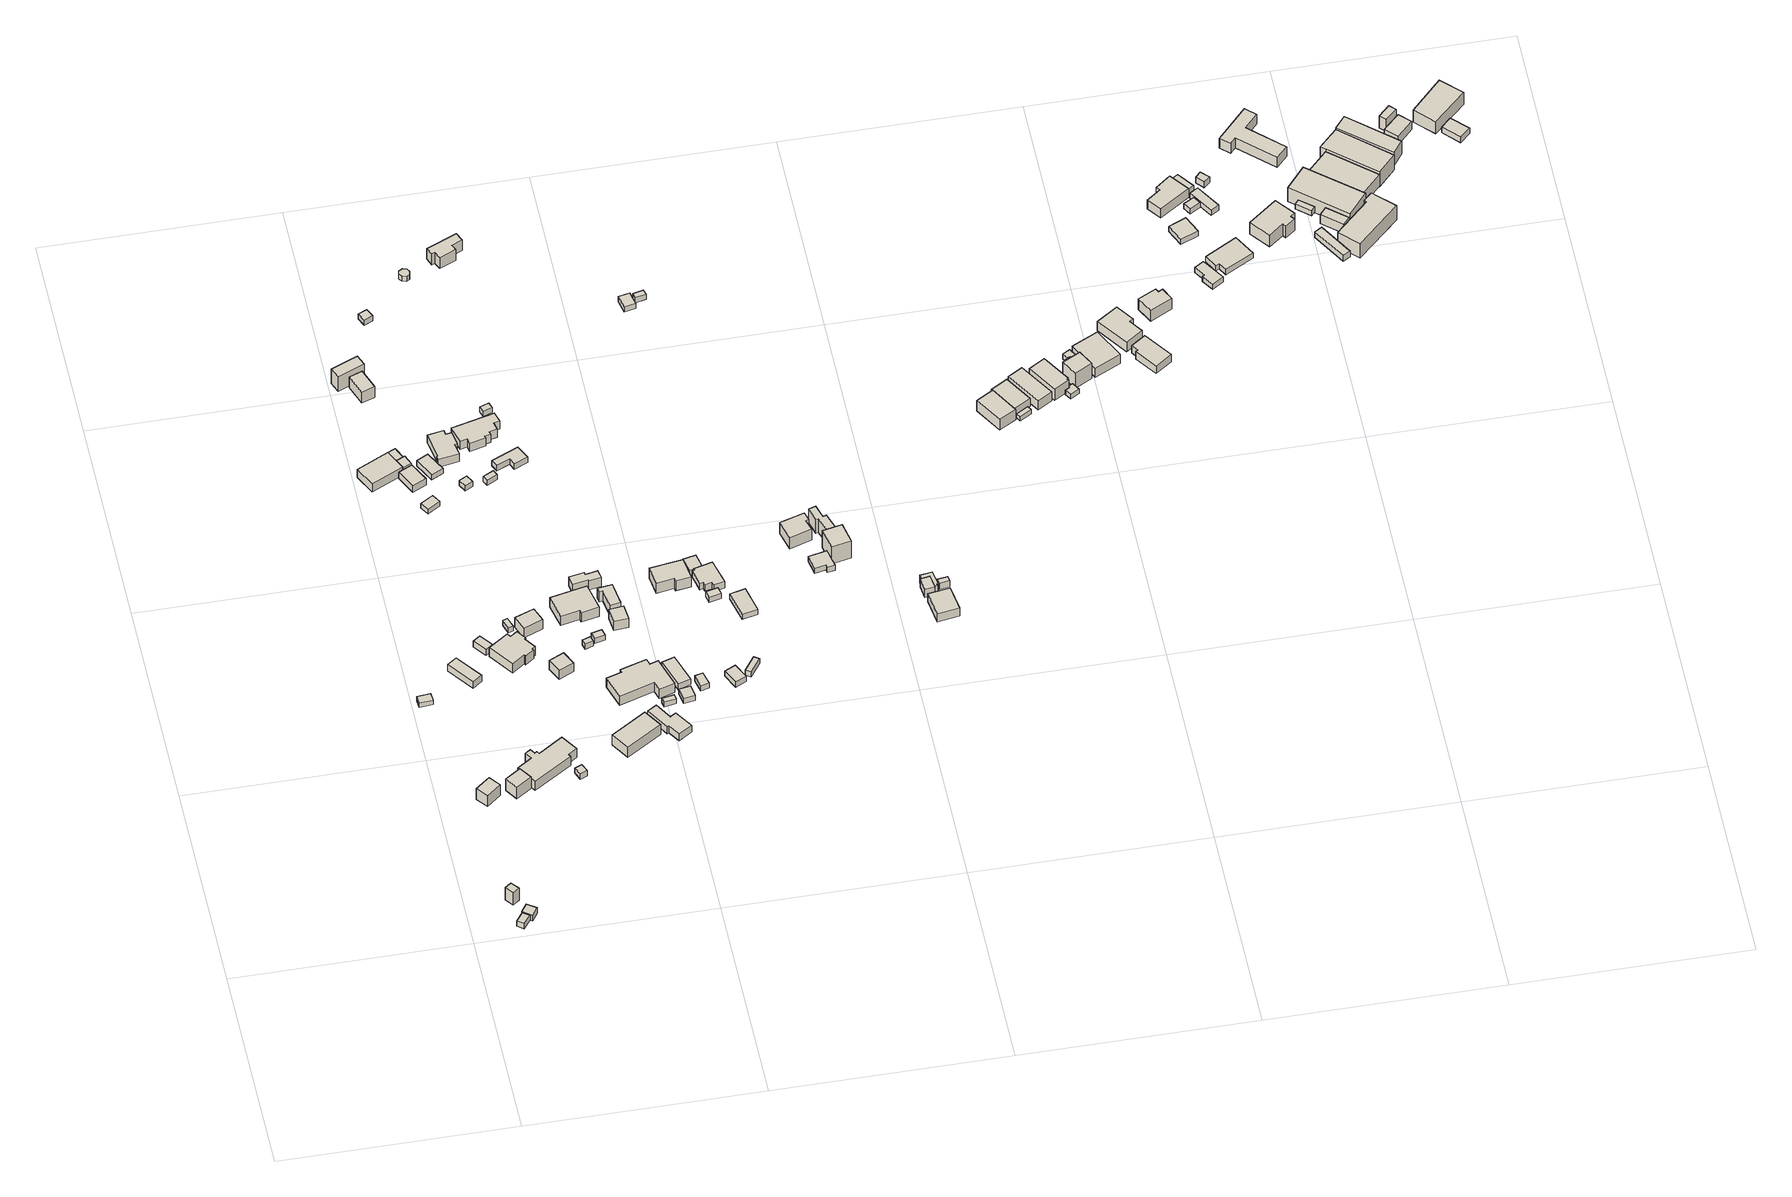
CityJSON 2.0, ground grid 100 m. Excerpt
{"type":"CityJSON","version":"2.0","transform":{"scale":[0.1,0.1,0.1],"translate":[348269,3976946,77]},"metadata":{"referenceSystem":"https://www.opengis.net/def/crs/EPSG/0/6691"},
"CityObjects":{
"building1":{"type":"Building","attributes":{"measuredHeight":3},"geometry":[{"type":"Solid","lod":"1","boundaries":[[[[0,1,2,3]],[[2,4,5,3]],[[1,6,4,2]],[[0,7,6,1]],[[3,5,7,0]],[[4,6,7,5]]]]}]},
"building2":{"type":"Building","attributes":{"measuredHeight":7.3},"geometry":[{"type":"Solid","lod":"1","boundaries":[[[[8,9,10,11]],[[10,12,13,11]],[[9,14,12,10]],[[8,15,14,9]],[[11,13,15,8]],[[12,14,15,13]]]]}]},
"building3":{"type":"Building","attributes":{"measuredHeight":3.3},"geometry":[{"type":"Solid","lod":"1","boundaries":[[[[16,17,18,19]],[[18,20,21,19]],[[17,22,20,18]],[[16,23,22,17]],[[19,21,23,16]],[[20,22,23,21]]]]}]},
"building4":{"type":"Building","attributes":{"measuredHeight":9.3},"geometry":[{"type":"Solid","lod":"1","boundaries":[[[[24,25,26,27]],[[26,28,29,27]],[[25,30,28,26]],[[24,31,30,25]],[[27,29,31,24]],[[28,30,31,29]]]]}]},
"building5":{"type":"Building","attributes":{"measuredHeight":2.6},"geometry":[{"type":"Solid","lod":"1","boundaries":[[[[32,33,34,35]],[[34,36,37,35]],[[33,38,36,34]],[[32,39,38,33]],[[35,37,39,32]],[[36,38,39,37]]]]}]},
"building6":{"type":"Building","attributes":{"measuredHeight":7.9},"geometry":[{"type":"Solid","lod":"1","boundaries":[[[[40,41,42,43]],[[42,44,45,43]],[[41,46,44,42]],[[40,47,46,41]],[[43,45,47,40]],[[44,46,47,45]]]]}]},
"building7":{"type":"Building","attributes":{"measuredHeight":4.5},"geometry":[{"type":"Solid","lod":"1","boundaries":[[[[48,49,50,51]],[[50,52,53,51]],[[49,54,52,50]],[[48,55,54,49]],[[51,53,55,48]],[[52,54,55,53]]]]}]},
"building8":{"type":"Building","attributes":{"measuredHeight":7.7},"geometry":[{"type":"Solid","lod":"1","boundaries":[[[[56,57,58,59,60,61,62,63,64,65,66,67]],[[66,68,69,67]],[[65,70,68,66]],[[64,71,70,65]],[[63,72,71,64]],[[62,73,72,63]],[[61,74,73,62]],[[60,75,74,61]],[[59,76,75,60]],[[58,77,76,59]],[[57,78,77,58]],[[56,79,78,57]],[[67,69,79,56]],[[68,70,71,72,73,74,75,76,77,78,79,69]]]]}]},
"building9":{"type":"Building","attributes":{"measuredHeight":3.7},"geometry":[{"type":"Solid","lod":"1","boundaries":[[[[80,81,82,83]],[[82,84,85,83]],[[81,86,84,82]],[[80,87,86,81]],[[83,85,87,80]],[[84,86,87,85]]]]}]},
"building10":{"type":"Building","attributes":{"measuredHeight":3},"geometry":[{"type":"Solid","lod":"1","boundaries":[[[[88,89,90,91]],[[90,92,93,91]],[[89,94,92,90]],[[88,95,94,89]],[[91,93,95,88]],[[92,94,95,93]]]]}]},
"building11":{"type":"Building","attributes":{"measuredHeight":6.9},"geometry":[{"type":"Solid","lod":"1","boundaries":[[[[96,97,98,99,100]],[[99,101,102,100]],[[98,103,101,99]],[[97,104,103,98]],[[96,105,104,97]],[[100,102,105,96]],[[101,103,104,105,102]]]]}]},
"building12":{"type":"Building","attributes":{"measuredHeight":7.8},"geometry":[{"type":"Solid","lod":"1","boundaries":[[[[106,107,108,109,110,111,112,113,114,115,116,117]],[[116,118,119,117]],[[115,120,118,116]],[[114,121,120,115]],[[113,122,121,114]],[[112,123,122,113]],[[111,124,123,112]],[[110,125,124,111]],[[109,126,125,110]],[[108,127,126,109]],[[107,128,127,108]],[[106,129,128,107]],[[117,119,129,106]],[[118,120,121,122,123,124,125,126,127,128,129,119]]]]}]},
"building13":{"type":"Building","attributes":{"measuredHeight":3},"geometry":[{"type":"Solid","lod":"1","boundaries":[[[[130,131,132,133]],[[132,134,135,133]],[[131,136,134,132]],[[130,137,136,131]],[[133,135,137,130]],[[134,136,137,135]]]]}]},
"building14":{"type":"Building","attributes":{"measuredHeight":3},"geometry":[{"type":"Solid","lod":"1","boundaries":[[[[138,139,140,141]],[[140,142,143,141]],[[139,144,142,140]],[[138,145,144,139]],[[141,143,145,138]],[[142,144,145,143]]]]}]},
"building15":{"type":"Building","attributes":{"measuredHeight":4.2},"geometry":[{"type":"Solid","lod":"1","boundaries":[[[[146,147,148,149]],[[148,150,151,149]],[[147,152,150,148]],[[146,153,152,147]],[[149,151,153,146]],[[150,152,153,151]]]]}]},
"building16":{"type":"Building","attributes":{"measuredHeight":4.9},"geometry":[{"type":"Solid","lod":"1","boundaries":[[[[154,155,156,157]],[[156,158,159,157]],[[155,160,158,156]],[[154,161,160,155]],[[157,159,161,154]],[[158,160,161,159]]]]}]},
"building17":{"type":"Building","attributes":{"measuredHeight":2.8},"geometry":[{"type":"Solid","lod":"1","boundaries":[[[[162,163,164,165]],[[164,166,167,165]],[[163,168,166,164]],[[162,169,168,163]],[[165,167,169,162]],[[166,168,169,167]]]]}]},
"building18":{"type":"Building","attributes":{"measuredHeight":9.7},"geometry":[{"type":"Solid","lod":"1","boundaries":[[[[170,171,172,173]],[[172,174,175,173]],[[171,176,174,172]],[[170,177,176,171]],[[173,175,177,170]],[[174,176,177,175]]]]}]},
"building19":{"type":"Building","attributes":{"measuredHeight":7.2},"geometry":[{"type":"Solid","lod":"1","boundaries":[[[[178,179,180,181]],[[180,182,183,181]],[[179,184,182,180]],[[178,185,184,179]],[[181,183,185,178]],[[182,184,185,183]]]]}]},
"building20":{"type":"Building","attributes":{"measuredHeight":9.5},"geometry":[{"type":"Solid","lod":"1","boundaries":[[[[186,187,188,189]],[[188,190,191,189]],[[187,192,190,188]],[[186,193,192,187]],[[189,191,193,186]],[[190,192,193,191]]]]}]},
"building21":{"type":"Building","attributes":{"measuredHeight":6.6},"geometry":[{"type":"Solid","lod":"1","boundaries":[[[[194,195,196,197]],[[196,198,199,197]],[[195,200,198,196]],[[194,201,200,195]],[[197,199,201,194]],[[198,200,201,199]]]]}]},
"building22":{"type":"Building","attributes":{"measuredHeight":3},"geometry":[{"type":"Solid","lod":"1","boundaries":[[[[202,203,204,205]],[[204,206,207,205]],[[203,208,206,204]],[[202,209,208,203]],[[205,207,209,202]],[[206,208,209,207]]]]}]},
"building23":{"type":"Building","attributes":{"measuredHeight":8.1},"geometry":[{"type":"Solid","lod":"1","boundaries":[[[[210,211,212,213]],[[212,214,215,213]],[[211,216,214,212]],[[210,217,216,211]],[[213,215,217,210]],[[214,216,217,215]]]]}]},
"building24":{"type":"Building","attributes":{"measuredHeight":6.2},"geometry":[{"type":"Solid","lod":"1","boundaries":[[[[218,219,220,221,222,223,224,225,226,227]],[[226,228,229,227]],[[225,230,228,226]],[[224,231,230,225]],[[223,232,231,224]],[[222,233,232,223]],[[221,234,233,222]],[[220,235,234,221]],[[219,236,235,220]],[[218,237,236,219]],[[227,229,237,218]],[[228,230,231,232,233,234,235,236,237,229]]]]}]},
"building25":{"type":"Building","attributes":{"measuredHeight":3},"geometry":[{"type":"Solid","lod":"1","boundaries":[[[[238,239,240,241]],[[240,242,243,241]],[[239,244,242,240]],[[238,245,244,239]],[[241,243,245,238]],[[242,244,245,243]]]]}]},
"building26":{"type":"Building","attributes":{"measuredHeight":3},"geometry":[{"type":"Solid","lod":"1","boundaries":[[[[246,247,248,249]],[[248,250,251,249]],[[247,252,250,248]],[[246,253,252,247]],[[249,251,253,246]],[[250,252,253,251]]]]}]},
"building27":{"type":"Building","attributes":{"measuredHeight":3},"geometry":[{"type":"Solid","lod":"1","boundaries":[[[[254,255,256,257]],[[256,258,259,257]],[[255,260,258,256]],[[254,261,260,255]],[[257,259,261,254]],[[258,260,261,259]]]]}]},
"building28":{"type":"Building","attributes":{"measuredHeight":7.2},"geometry":[{"type":"Solid","lod":"1","boundaries":[[[[262,263,264,265,266,267]],[[266,268,269,267]],[[265,270,268,266]],[[264,271,270,265]],[[263,272,271,264]],[[262,273,272,263]],[[267,269,273,262]],[[268,270,271,272,273,269]]]]}]},
"building29":{"type":"Building","attributes":{"measuredHeight":3},"geometry":[{"type":"Solid","lod":"1","boundaries":[[[[274,275,276,277]],[[276,278,279,277]],[[275,280,278,276]],[[274,281,280,275]],[[277,279,281,274]],[[278,280,281,279]]]]}]},
"building30":{"type":"Building","attributes":{"measuredHeight":3},"geometry":[{"type":"Solid","lod":"1","boundaries":[[[[282,283,284,285]],[[284,286,287,285]],[[283,288,286,284]],[[282,289,288,283]],[[285,287,289,282]],[[286,288,289,287]]]]}]},
"building31":{"type":"Building","attributes":{"measuredHeight":7.5},"geometry":[{"type":"Solid","lod":"1","boundaries":[[[[290,291,292,293,294,295,296,297,298,299]],[[298,300,301,299]],[[297,302,300,298]],[[296,303,302,297]],[[295,304,303,296]],[[294,305,304,295]],[[293,306,305,294]],[[292,307,306,293]],[[291,308,307,292]],[[290,309,308,291]],[[299,301,309,290]],[[300,302,303,304,305,306,307,308,309,301]]]]}]},
"building32":{"type":"Building","attributes":{"measuredHeight":5},"geometry":[{"type":"Solid","lod":"1","boundaries":[[[[310,311,312,313,314,315,316,317]],[[316,318,319,317]],[[315,320,318,316]],[[314,321,320,315]],[[313,322,321,314]],[[312,323,322,313]],[[311,324,323,312]],[[310,325,324,311]],[[317,319,325,310]],[[318,320,321,322,323,324,325,319]]]]}]},
"building33":{"type":"Building","attributes":{"measuredHeight":6.6},"geometry":[{"type":"Solid","lod":"1","boundaries":[[[[326,327,328,329,330,331,332,333,334,335,336,337]],[[336,338,339,337]],[[335,340,338,336]],[[334,341,340,335]],[[333,342,341,334]],[[332,343,342,333]],[[331,344,343,332]],[[330,345,344,331]],[[329,346,345,330]],[[328,347,346,329]],[[327,348,347,328]],[[326,349,348,327]],[[337,339,349,326]],[[338,340,341,342,343,344,345,346,347,348,349,339]]]]}]},
"building34":{"type":"Building","attributes":{"measuredHeight":5.5},"geometry":[{"type":"Solid","lod":"1","boundaries":[[[[350,351,352,353,354,355,356,357]],[[356,358,359,357]],[[355,360,358,356]],[[354,361,360,355]],[[353,362,361,354]],[[352,363,362,353]],[[351,364,363,352]],[[350,365,364,351]],[[357,359,365,350]],[[358,360,361,362,363,364,365,359]]]]}]},
"building35":{"type":"Building","attributes":{"measuredHeight":2.8},"geometry":[{"type":"Solid","lod":"1","boundaries":[[[[366,367,368,369]],[[368,370,371,369]],[[367,372,370,368]],[[366,373,372,367]],[[369,371,373,366]],[[370,372,373,371]]]]}]},
"building36":{"type":"Building","attributes":{"measuredHeight":6},"geometry":[{"type":"Solid","lod":"1","boundaries":[[[[374,375,376,377]],[[376,378,379,377]],[[375,380,378,376]],[[374,381,380,375]],[[377,379,381,374]],[[378,380,381,379]]]]}]},
"building37":{"type":"Building","attributes":{"measuredHeight":6.6},"geometry":[{"type":"Solid","lod":"1","boundaries":[[[[382,383,384,385,386,387]],[[386,388,389,387]],[[385,390,388,386]],[[384,391,390,385]],[[383,392,391,384]],[[382,393,392,383]],[[387,389,393,382]],[[388,390,391,392,393,389]]]]}]},
"building38":{"type":"Building","attributes":{"measuredHeight":3.2},"geometry":[{"type":"Solid","lod":"1","boundaries":[[[[394,395,396,397,398,399]],[[398,400,401,399]],[[397,402,400,398]],[[396,403,402,397]],[[395,404,403,396]],[[394,405,404,395]],[[399,401,405,394]],[[400,402,403,404,405,401]]]]}]},
"building39":{"type":"Building","attributes":{"measuredHeight":3},"geometry":[{"type":"Solid","lod":"1","boundaries":[[[[406,407,408,409]],[[408,410,411,409]],[[407,412,410,408]],[[406,413,412,407]],[[409,411,413,406]],[[410,412,413,411]]]]}]},
"building40":{"type":"Building","attributes":{"measuredHeight":3},"geometry":[{"type":"Solid","lod":"1","boundaries":[[[[414,415,416,417]],[[416,418,419,417]],[[415,420,418,416]],[[414,421,420,415]],[[417,419,421,414]],[[418,420,421,419]]]]}]},
"building41":{"type":"Building","attributes":{"measuredHeight":4.1},"geometry":[{"type":"Solid","lod":"1","boundaries":[[[[422,423,424,425]],[[424,426,427,425]],[[423,428,426,424]],[[422,429,428,423]],[[425,427,429,422]],[[426,428,429,427]]]]}]},
"building42":{"type":"Building","attributes":{"measuredHeight":3},"geometry":[{"type":"Solid","lod":"1","boundaries":[[[[430,431,432,433,434,435,436,437]],[[436,438,439,437]],[[435,440,438,436]],[[434,441,440,435]],[[433,442,441,434]],[[432,443,442,433]],[[431,444,443,432]],[[430,445,444,431]],[[437,439,445,430]],[[438,440,441,442,443,444,445,439]]]]}]},
"building43":{"type":"Building","attributes":{"measuredHeight":3},"geometry":[{"type":"Solid","lod":"1","boundaries":[[[[446,447,448,449]],[[448,450,451,449]],[[447,452,450,448]],[[446,453,452,447]],[[449,451,453,446]],[[450,452,453,451]]]]}]},
"building44":{"type":"Building","attributes":{"measuredHeight":3},"geometry":[{"type":"Solid","lod":"1","boundaries":[[[[454,455,456,457]],[[456,458,459,457]],[[455,460,458,456]],[[454,461,460,455]],[[457,459,461,454]],[[458,460,461,459]]]]}]},
"building45":{"type":"Building","attributes":{"measuredHeight":7.8},"geometry":[{"type":"Solid","lod":"1","boundaries":[[[[462,463,464,465,466,467]],[[466,468,469,467]],[[465,470,468,466]],[[464,471,470,465]],[[463,472,471,464]],[[462,473,472,463]],[[467,469,473,462]],[[468,470,471,472,473,469]]]]}]},
"building46":{"type":"Building","attributes":{"measuredHeight":7},"geometry":[{"type":"Solid","lod":"1","boundaries":[[[[474,475,476,477,478,479,480,481]],[[480,482,483,481]],[[479,484,482,480]],[[478,485,484,479]],[[477,486,485,478]],[[476,487,486,477]],[[475,488,487,476]],[[474,489,488,475]],[[481,483,489,474]],[[482,484,485,486,487,488,489,483]]]]}]},
"building47":{"type":"Building","attributes":{"measuredHeight":3},"geometry":[{"type":"Solid","lod":"1","boundaries":[[[[490,491,492,493]],[[492,494,495,493]],[[491,496,494,492]],[[490,497,496,491]],[[493,495,497,490]],[[494,496,497,495]]]]}]},
"building48":{"type":"Building","attributes":{"measuredHeight":3},"geometry":[{"type":"Solid","lod":"1","boundaries":[[[[498,499,500,501]],[[500,502,503,501]],[[499,504,502,500]],[[498,505,504,499]],[[501,503,505,498]],[[502,504,505,503]]]]}]},
"building49":{"type":"Building","attributes":{"measuredHeight":2.8},"geometry":[{"type":"Solid","lod":"1","boundaries":[[[[506,507,508,509]],[[508,510,511,509]],[[507,512,510,508]],[[506,513,512,507]],[[509,511,513,506]],[[510,512,513,511]]]]}]},
"building50":{"type":"Building","attributes":{"measuredHeight":4.8},"geometry":[{"type":"Solid","lod":"1","boundaries":[[[[514,515,516,517,518,519,520,521,522,523]],[[522,524,525,523]],[[521,526,524,522]],[[520,527,526,521]],[[519,528,527,520]],[[518,529,528,519]],[[517,530,529,518]],[[516,531,530,517]],[[515,532,531,516]],[[514,533,532,515]],[[523,525,533,514]],[[524,526,527,528,529,530,531,532,533,525]]]]}]},
"building51":{"type":"Building","attributes":{"measuredHeight":2.9},"geometry":[{"type":"Solid","lod":"1","boundaries":[[[[534,535,536,537]],[[536,538,539,537]],[[535,540,538,536]],[[534,541,540,535]],[[537,539,541,534]],[[538,540,541,539]]]]}]},
"building52":{"type":"Building","attributes":{"measuredHeight":3},"geometry":[{"type":"Solid","lod":"1","boundaries":[[[[542,543,544,545]],[[544,546,547,545]],[[543,548,546,544]],[[542,549,548,543]],[[545,547,549,542]],[[546,548,549,547]]]]}]},
"building53":{"type":"Building","attributes":{"measuredHeight":8.4},"geometry":[{"type":"Solid","lod":"1","boundaries":[[[[550,551,552,553,554,555]],[[554,556,557,555]],[[553,558,556,554]],[[552,559,558,553]],[[551,560,559,552]],[[550,561,560,551]],[[555,557,561,550]],[[556,558,559,560,561,557]]]]}]},
"building54":{"type":"Building","attributes":{"measuredHeight":3},"geometry":[{"type":"Solid","lod":"1","boundaries":[[[[562,563,564,565,566,567,568]],[[567,569,570,568]],[[566,571,569,567]],[[565,572,571,566]],[[564,573,572,565]],[[563,574,573,564]],[[562,575,574,563]],[[568,570,575,562]],[[569,571,572,573,574,575,570]]]]}]},
"building55":{"type":"Building","attributes":{"measuredHeight":3},"geometry":[{"type":"Solid","lod":"1","boundaries":[[[[576,577,578,579]],[[578,580,581,579]],[[577,582,580,578]],[[576,583,582,577]],[[579,581,583,576]],[[580,582,583,581]]]]}]},
"building56":{"type":"Building","attributes":{"measuredHeight":8.1},"geometry":[{"type":"Solid","lod":"1","boundaries":[[[[584,585,586,587,588,589,590,591]],[[590,592,593,591]],[[589,594,592,590]],[[588,595,594,589]],[[587,596,595,588]],[[586,597,596,587]],[[585,598,597,586]],[[584,599,598,585]],[[591,593,599,584]],[[592,594,595,596,597,598,599,593]]]]}]},
"building57":{"type":"Building","attributes":{"measuredHeight":12.5},"geometry":[{"type":"Solid","lod":"1","boundaries":[[[[600,601,602,603]],[[602,604,605,603]],[[601,606,604,602]],[[600,607,606,601]],[[603,605,607,600]],[[604,606,607,605]]]]}]},
"building58":{"type":"Building","attributes":{"measuredHeight":4.8},"geometry":[{"type":"Solid","lod":"1","boundaries":[[[[608,609,610,611]],[[610,612,613,611]],[[609,614,612,610]],[[608,615,614,609]],[[611,613,615,608]],[[612,614,615,613]]]]}]},
"building59":{"type":"Building","attributes":{"measuredHeight":4.6},"geometry":[{"type":"Solid","lod":"1","boundaries":[[[[616,617,618,619,620,621,622,623]],[[622,624,625,623]],[[621,615,624,622]],[[620,626,615,621]],[[619,627,626,620]],[[618,628,627,619]],[[617,629,628,618]],[[616,630,629,617]],[[623,625,630,616]],[[624,615,626,627,628,629,630,625]]]]}]},
"building60":{"type":"Building","attributes":{"measuredHeight":4.7},"geometry":[{"type":"Solid","lod":"1","boundaries":[[[[631,632,633,634]],[[633,635,636,634]],[[632,637,635,633]],[[631,638,637,632]],[[634,636,638,631]],[[635,637,638,636]]]]}]},
"building61":{"type":"Building","attributes":{"measuredHeight":3.8},"geometry":[{"type":"Solid","lod":"1","boundaries":[[[[639,640,641,642]],[[641,643,644,642]],[[640,645,643,641]],[[639,646,645,640]],[[642,644,646,639]],[[643,645,646,644]]]]}]},
"building62":{"type":"Building","attributes":{"measuredHeight":7.5},"geometry":[{"type":"Solid","lod":"1","boundaries":[[[[647,648,649,650]],[[649,651,652,650]],[[648,653,651,649]],[[647,654,653,648]],[[650,652,654,647]],[[651,653,654,652]]]]}]},
"building63":{"type":"Building","attributes":{"measuredHeight":4.8},"geometry":[{"type":"Solid","lod":"1","boundaries":[[[[655,656,657,658]],[[657,659,660,658]],[[656,661,659,657]],[[655,662,661,656]],[[658,660,662,655]],[[659,661,662,660]]]]}]},
"building64":{"type":"Building","attributes":{"measuredHeight":2.5},"geometry":[{"type":"Solid","lod":"1","boundaries":[[[[663,664,665,666]],[[665,667,668,666]],[[664,669,667,665]],[[663,670,669,664]],[[666,668,670,663]],[[667,669,670,668]]]]}]},
"building65":{"type":"Building","attributes":{"measuredHeight":5.4},"geometry":[{"type":"Solid","lod":"1","boundaries":[[[[671,672,673,674]],[[673,675,676,674]],[[672,677,675,673]],[[671,678,677,672]],[[674,676,678,671]],[[675,677,678,676]]]]}]},
"building66":{"type":"Building","attributes":{"measuredHeight":6.7},"geometry":[{"type":"Solid","lod":"1","boundaries":[[[[679,680,681,682,683,684]],[[683,685,686,684]],[[682,687,685,683]],[[681,688,687,682]],[[680,689,688,681]],[[679,690,689,680]],[[684,686,690,679]],[[685,687,688,689,690,686]]]]}]},
"building67":{"type":"Building","attributes":{"measuredHeight":2.6},"geometry":[{"type":"Solid","lod":"1","boundaries":[[[[691,692,693,694,695,696]],[[695,697,698,696]],[[694,699,697,695]],[[693,700,699,694]],[[692,701,700,693]],[[691,702,701,692]],[[696,698,702,691]],[[697,699,700,701,702,698]]]]}]},
"building68":{"type":"Building","attributes":{"measuredHeight":6.4},"geometry":[{"type":"Solid","lod":"1","boundaries":[[[[703,704,705,706]],[[705,707,708,706]],[[704,709,707,705]],[[703,710,709,704]],[[706,708,710,703]],[[707,709,710,708]]]]}]},
"building69":{"type":"Building","attributes":{"measuredHeight":8.9},"geometry":[{"type":"Solid","lod":"1","boundaries":[[[[711,712,713,714]],[[713,715,716,714]],[[712,717,715,713]],[[711,718,717,712]],[[714,716,718,711]],[[715,717,718,716]]]]}]},
"building70":{"type":"Building","attributes":{"measuredHeight":3.1},"geometry":[{"type":"Solid","lod":"1","boundaries":[[[[719,720,721,722]],[[721,723,724,722]],[[720,725,723,721]],[[719,726,725,720]],[[722,724,726,719]],[[723,725,726,724]]]]}]},
"building71":{"type":"Building","attributes":{"measuredHeight":6.9},"geometry":[{"type":"Solid","lod":"1","boundaries":[[[[727,728,729,730]],[[729,731,732,730]],[[728,733,731,729]],[[727,734,733,728]],[[730,732,734,727]],[[731,733,734,732]]]]}]},
"building72":{"type":"Building","attributes":{"measuredHeight":7.7},"geometry":[{"type":"Solid","lod":"1","boundaries":[[[[735,736,737,738,739,740]],[[739,741,742,740]],[[738,743,741,739]],[[737,744,743,738]],[[736,745,744,737]],[[735,746,745,736]],[[740,742,746,735]],[[741,743,744,745,746,742]]]]}]},
"building73":{"type":"Building","attributes":{"measuredHeight":5.4},"geometry":[{"type":"Solid","lod":"1","boundaries":[[[[747,748,749,750,751,752]],[[751,753,754,752]],[[750,755,753,751]],[[749,756,755,750]],[[748,757,756,749]],[[747,758,757,748]],[[752,754,758,747]],[[753,755,756,757,758,754]]]]}]},
"building74":{"type":"Building","attributes":{"measuredHeight":7.7},"geometry":[{"type":"Solid","lod":"1","boundaries":[[[[759,760,761,762,763,764]],[[763,765,766,764]],[[762,767,765,763]],[[761,768,767,762]],[[760,769,768,761]],[[759,770,769,760]],[[764,766,770,759]],[[765,767,768,769,770,766]]]]}]},
"building75":{"type":"Building","attributes":{"measuredHeight":3},"geometry":[{"type":"Solid","lod":"1","boundaries":[[[[771,772,773,774,775,776]],[[775,777,778,776]],[[774,779,777,775]],[[773,780,779,774]],[[772,781,780,773]],[[771,782,781,772]],[[776,778,782,771]],[[777,779,780,781,782,778]]]]}]},
"building76":{"type":"Building","attributes":{"measuredHeight":3},"geometry":[{"type":"Solid","lod":"1","boundaries":[[[[783,784,785,786]],[[785,787,788,786]],[[784,789,787,785]],[[783,790,789,784]],[[786,788,790,783]],[[787,789,790,788]]]]}]},
"building77":{"type":"Building","attributes":{"measuredHeight":7.6},"geometry":[{"type":"Solid","lod":"1","boundaries":[[[[791,792,793,794,795,796]],[[795,797,798,796]],[[794,799,797,795]],[[793,800,799,794]],[[792,801,800,793]],[[791,802,801,792]],[[796,798,802,791]],[[797,799,800,801,802,798]]]]}]},
"building78":{"type":"Building","attributes":{"measuredHeight":3},"geometry":[{"type":"Solid","lod":"1","boundaries":[[[[803,804,805,806]],[[805,807,808,806]],[[804,809,807,805]],[[803,810,809,804]],[[806,808,810,803]],[[807,809,810,808]]]]}]},
"building79":{"type":"Building","attributes":{"measuredHeight":3},"geometry":[{"type":"Solid","lod":"1","boundaries":[[[[811,812,813,814,815,816]],[[815,817,818,816]],[[814,819,817,815]],[[813,820,819,814]],[[812,821,820,813]],[[811,822,821,812]],[[816,818,822,811]],[[817,819,820,821,822,818]]]]}]},
"building80":{"type":"Building","attributes":{"measuredHeight":2.7},"geometry":[{"type":"Solid","lod":"1","boundaries":[[[[823,824,825,826]],[[825,827,828,826]],[[824,829,827,825]],[[823,830,829,824]],[[826,828,830,823]],[[827,829,830,828]]]]}]},
"building81":{"type":"Building","attributes":{"measuredHeight":3},"geometry":[{"type":"Solid","lod":"1","boundaries":[[[[831,832,833,834]],[[833,835,836,834]],[[832,837,835,833]],[[831,838,837,832]],[[834,836,838,831]],[[835,837,838,836]]]]}]},
"building82":{"type":"Building","attributes":{"measuredHeight":3.5},"geometry":[{"type":"Solid","lod":"1","boundaries":[[[[839,840,841,842]],[[841,843,844,842]],[[840,845,843,841]],[[839,846,845,840]],[[842,844,846,839]],[[843,845,846,844]]]]}]},
"building83":{"type":"Building","attributes":{"measuredHeight":9.6},"geometry":[{"type":"Solid","lod":"1","boundaries":[[[[847,848,849,850,851,852,853,854]],[[853,855,856,854]],[[852,857,855,853]],[[851,858,857,852]],[[850,859,858,851]],[[849,860,859,850]],[[848,861,860,849]],[[847,862,861,848]],[[854,856,862,847]],[[855,857,858,859,860,861,862,856]]]]}]},
"building84":{"type":"Building","attributes":{"measuredHeight":8.6},"geometry":[{"type":"Solid","lod":"1","boundaries":[[[[863,864,865,866,867,868,869,870]],[[869,871,872,870]],[[868,873,871,869]],[[867,874,873,868]],[[866,875,874,867]],[[865,876,875,866]],[[864,877,876,865]],[[863,878,877,864]],[[870,872,878,863]],[[871,873,874,875,876,877,878,872]]]]}]},
"building85":{"type":"Building","attributes":{"measuredHeight":3},"geometry":[{"type":"Solid","lod":"1","boundaries":[[[[879,880,881,882]],[[881,883,884,882]],[[880,885,883,881]],[[879,886,885,880]],[[882,884,886,879]],[[883,885,886,884]]]]}]},
"building86":{"type":"Building","attributes":{"measuredHeight":3.4},"geometry":[{"type":"Solid","lod":"1","boundaries":[[[[887,888,889,890]],[[889,891,892,890]],[[888,893,891,889]],[[887,894,893,888]],[[890,892,894,887]],[[891,893,894,892]]]]}]},
"building87":{"type":"Building","attributes":{"measuredHeight":7.4},"geometry":[{"type":"Solid","lod":"1","boundaries":[[[[895,896,897,898]],[[897,899,900,898]],[[896,901,899,897]],[[895,902,901,896]],[[898,900,902,895]],[[899,901,902,900]]]]}]},
"building88":{"type":"Building","attributes":{"measuredHeight":10},"geometry":[{"type":"Solid","lod":"1","boundaries":[[[[903,904,905,906]],[[905,907,908,906]],[[904,909,907,905]],[[903,910,909,904]],[[906,908,910,903]],[[907,909,910,908]]]]}]},
"building89":{"type":"Building","attributes":{"measuredHeight":10},"geometry":[{"type":"Solid","lod":"1","boundaries":[[[[911,912,913,914,915,916]],[[915,917,918,916]],[[914,919,917,915]],[[913,920,919,914]],[[912,921,920,913]],[[911,922,921,912]],[[916,918,922,911]],[[917,919,920,921,922,918]]]]}]},
"building90":{"type":"Building","attributes":{"measuredHeight":8.7},"geometry":[{"type":"Solid","lod":"1","boundaries":[[[[923,924,925,926]],[[925,927,928,926]],[[924,929,927,925]],[[923,930,929,924]],[[926,928,930,923]],[[927,929,930,928]]]]}]},
"building91":{"type":"Building","attributes":{"measuredHeight":10.3},"geometry":[{"type":"Solid","lod":"1","boundaries":[[[[931,932,933,934,935]],[[934,936,937,935]],[[933,938,936,934]],[[932,939,938,933]],[[931,940,939,932]],[[935,937,940,931]],[[936,938,939,940,937]]]]}]},
"building92":{"type":"Building","attributes":{"measuredHeight":7.7},"geometry":[{"type":"Solid","lod":"1","boundaries":[[[[941,942,943,944]],[[943,945,946,944]],[[942,947,945,943]],[[941,948,947,942]],[[944,946,948,941]],[[945,947,948,946]]]]}]},
"building93":{"type":"Building","attributes":{"measuredHeight":7.1},"geometry":[{"type":"Solid","lod":"1","boundaries":[[[[949,950,951,952]],[[951,953,954,952]],[[950,955,953,951]],[[949,956,955,950]],[[952,954,956,949]],[[953,955,956,954]]]]}]},
"building94":{"type":"Building","attributes":{"measuredHeight":6.8},"geometry":[{"type":"Solid","lod":"1","boundaries":[[[[957,958,959,960]],[[959,961,962,960]],[[958,963,961,959]],[[957,964,963,958]],[[960,962,964,957]],[[961,963,964,962]]]]}]},
"building95":{"type":"Building","attributes":{"measuredHeight":9.4},"geometry":[{"type":"Solid","lod":"1","boundaries":[[[[965,966,967,968]],[[967,969,970,968]],[[966,971,969,967]],[[965,972,971,966]],[[968,970,972,965]],[[969,971,972,970]]]]}]},
"building96":{"type":"Building","attributes":{"measuredHeight":3.2},"geometry":[{"type":"Solid","lod":"1","boundaries":[[[[973,974,975,976]],[[975,977,978,976]],[[974,979,977,975]],[[973,980,979,974]],[[976,978,980,973]],[[977,979,980,978]]]]}]}
},
"vertices":[
[236,43,44],[204,2,44],[178,22,44],[209,62,44],[178,22,74],[209,62,74],[204,2,74],[236,43,74],
[185,179,56],[211,145,56],[184,124,56],[158,158,56],[184,124,128],[158,158,128],[211,145,128],[185,179,128],
[271,73,45],[245,36,45],[206,64,45],[232,100,45],[206,64,78],[232,100,78],[245,36,78],[271,73,78],
[178,629,94],[141,676,94],[202,725,94],[239,678,94],[202,725,158],[239,678,158],[141,676,158],[178,629,158],
[68,1258,81],[72,1220,81],[14,1216,81],[11,1253,81],[14,1216,107],[11,1253,107],[72,1220,107],[68,1258,107],
[305,674,65],[270,728,65],[336,771,65],[372,717,65],[336,771,133],[372,717,133],[270,728,133],[305,674,133],
[203,1421,75],[285,1310,75],[245,1281,75],[163,1392,75],[245,1281,114],[163,1392,114],[285,1310,114],[203,1421,114],
[535,922,61],[582,850,61],[543,825,61],[550,813,61],[386,707,61],[331,793,61],[394,834,61],[375,865,61],[399,880,61],[413,859,61],[423,866,61],[431,854,61],[423,866,114],[431,854,114],[413,859,114],[399,880,114],[375,865,114],[394,834,114],[331,793,114],[386,707,114],[550,813,114],[543,825,114],[582,850,114],[535,922,114],
[319,1523,72],[360,1469,72],[330,1447,72],[289,1501,72],[330,1447,109],[289,1501,109],[360,1469,109],[319,1523,109],
[589,785,59],[605,748,59],[574,735,59],[559,772,59],[574,735,89],[559,772,89],[605,748,89],[589,785,89],
[146,2554,68],[189,2466,68],[186,2464,68],[52,2399,68],[9,2487,68],[52,2399,117],[9,2487,117],[186,2464,117],[189,2466,117],[146,2554,117],
[424,1496,75],[435,1480,75],[465,1501,75],[493,1461,75],[487,1456,75],[521,1408,75],[507,1398,75],[512,1392,75],[474,1365,75],[470,1371,75],[415,1332,75],[341,1437,75],[415,1332,128],[341,1437,128],[470,1371,128],[474,1365,128],[512,1392,128],[507,1398,128],[521,1408,128],[487,1456,128],[493,1461,128],[465,1501,128],[435,1480,128],[424,1496,128],
[446,1601,72],[460,1557,72],[439,1550,72],[426,1594,72],[439,1550,102],[426,1594,102],[460,1557,102],[446,1601,102],
[181,2585,69],[207,2529,69],[170,2513,69],[145,2568,69],[170,2513,98],[145,2568,98],[207,2529,98],[181,2585,98],
[209,2528,67],[228,2485,67],[190,2468,67],[171,2511,67],[190,2468,109],[171,2511,109],[228,2485,109],[209,2528,109],
[229,2484,63],[271,2400,63],[212,2371,63],[171,2455,63],[212,2371,101],[171,2455,101],[271,2400,101],[229,2484,101],
[283,2328,50],[306,2291,50],[252,2257,50],[229,2294,50],[252,2257,78],[229,2294,78],[306,2291,78],[283,2328,78],
[139,3012,59],[24,2964,59],[5,3011,59],[120,3059,59],[5,3011,145],[120,3059,145],[24,2964,145],[139,3012,145],
[578,1545,71],[494,1513,71],[470,1577,71],[554,1609,71],[470,1577,127],[554,1609,127],[494,1513,127],[578,1545,127],
[71,2977,58],[127,2997,58],[160,2906,58],[104,2886,58],[160,2906,122],[104,2886,122],[127,2997,122],[71,2977,122],
[561,1323,77],[625,1353,77],[654,1292,77],[590,1262,77],[654,1292,129],[590,1262,129],[625,1353,129],[561,1323,129],
[304,2535,63],[349,2449,63],[298,2423,63],[254,2509,63],[298,2423,93],[254,2509,93],[349,2449,93],[304,2535,93],
[887,1006,39],[936,928,39],[785,832,39],[736,910,39],[785,832,98],[736,910,98],[936,928,98],[887,1006,98],
[318,2622,64],[387,2635,64],[391,2613,64],[416,2617,64],[427,2553,64],[416,2551,64],[425,2499,64],[337,2484,64],[334,2503,64],[339,2504,64],[334,2503,109],[339,2504,109],[337,2484,109],[425,2499,109],[416,2551,109],[427,2553,109],[416,2617,109],[391,2613,109],[387,2635,109],[318,2622,109],
[436,2404,49],[454,2369,49],[421,2351,49],[403,2386,49],[421,2351,79],[403,2386,79],[454,2369,79],[436,2404,79],
[750,1439,75],[757,1414,75],[723,1403,75],[716,1428,75],[723,1403,105],[716,1428,105],[757,1414,105],[750,1439,105],
[210,3332,77],[228,3295,77],[191,3277,77],[173,3315,77],[191,3277,107],[173,3315,107],[228,3295,107],[210,3332,107],
[787,1699,63],[813,1577,63],[736,1560,63],[733,1574,63],[653,1557,63],[629,1665,63],[653,1557,117],[629,1665,117],[733,1574,117],[736,1560,117],[813,1577,117],[787,1699,117],
[802,1471,71],[810,1441,71],[766,1430,71],[758,1460,71],[766,1430,101],[758,1460,101],[810,1441,101],[802,1471,101],
[545,2414,46],[557,2391,46],[512,2367,46],[500,2391,46],[512,2367,76],[500,2391,76],[557,2391,76],[545,2414,76],
[944,1268,62],[953,1241,62],[989,1252,62],[1030,1120,62],[963,1099,62],[951,1139,62],[802,1093,62],[769,1199,62],[836,1220,62],[832,1233,62],[836,1220,115],[832,1233,115],[769,1199,115],[802,1093,115],[951,1139,115],[963,1099,115],[1030,1120,115],[989,1252,115],[953,1241,115],[944,1268,115],
[943,1054,36],[986,982,36],[1011,998,36],[1061,920,36],[1003,884,36],[971,934,36],[963,930,36],[903,1030,36],[963,930,76],[903,1030,76],[971,934,76],[1003,884,76],[1061,920,76],[1011,998,76],[986,982,76],[943,1054,76],
[615,2639,64],[589,2632,64],[597,2598,64],[563,2589,64],[566,2576,64],[541,2570,64],[544,2561,64],[476,2544,64],[470,2568,64],[440,2561,64],[420,2639,64],[603,2685,64],[420,2639,112],[603,2685,112],[440,2561,112],[470,2568,112],[476,2544,112],[544,2561,112],[541,2570,112],[566,2576,112],[563,2589,112],[597,2598,112],[589,2632,112],[615,2639,112],
[790,1776,58],[792,1764,58],[845,1774,58],[852,1737,58],[800,1727,58],[799,1732,58],[734,1720,58],[726,1764,58],[734,1720,113],[726,1764,113],[799,1732,113],[800,1727,113],[852,1737,113],[845,1774,113],[792,1764,113],[790,1776,113],
[1022,1089,55],[1026,1066,55],[975,1057,55],[971,1080,55],[975,1057,83],[971,1080,83],[1026,1066,83],[1022,1089,83],
[854,1488,66],[847,1557,66],[909,1564,66],[916,1494,66],[909,1564,119],[916,1494,119],[847,1557,119],[854,1488,119],
[886,1682,64],[900,1579,64],[854,1573,64],[843,1654,64],[827,1652,64],[824,1673,64],[827,1652,123],[824,1673,123],[843,1654,123],[854,1573,123],[900,1579,123],[886,1682,123],
[666,2520,45],[694,2459,45],[635,2432,45],[621,2463,45],[565,2438,45],[551,2468,45],[565,2438,76],[551,2468,76],[621,2463,76],[635,2432,76],[694,2459,76],[666,2520,76],
[1093,1112,66],[1102,1057,66],[1053,1050,66],[1044,1104,66],[1053,1050,96],[1044,1104,96],[1102,1057,96],[1093,1112,96],
[593,2757,66],[603,2730,66],[563,2716,66],[554,2743,66],[563,2716,96],[554,2743,96],[603,2730,96],[593,2757,96],
[1045,1124,69],[1003,1252,69],[1058,1270,69],[1099,1142,69],[1058,1270,103],[1099,1142,103],[1003,1252,103],[1045,1124,103],
[395,3536,60],[412,3531,60],[421,3516,60],[417,3501,60],[403,3491,60],[384,3497,60],[376,3510,60],[379,3526,60],[376,3510,90],[379,3526,90],[384,3497,90],[403,3491,90],[417,3501,90],[421,3516,90],[412,3531,90],[395,3536,90],
[1153,1165,73],[1167,1106,73],[1132,1098,73],[1118,1156,73],[1132,1098,103],[1118,1156,103],[1167,1106,103],[1153,1165,103],
[1288,1185,68],[1320,1118,68],[1273,1095,68],[1241,1162,68],[1273,1095,98],[1241,1162,98],[1320,1118,98],[1288,1185,98],
[1188,1762,62],[1202,1664,62],[1137,1655,62],[1135,1667,62],[1059,1656,62],[1047,1742,62],[1059,1656,121],[1047,1742,121],[1135,1667,121],[1137,1655,121],[1202,1664,121],[1188,1762,121],
[652,3616,56],[607,3596,56],[618,3570,56],[546,3539,56],[533,3570,56],[520,3564,56],[506,3598,56],[636,3654,56],[506,3598,119],[636,3654,119],[520,3564,119],[533,3570,119],[546,3539,119],[618,3570,119],[607,3596,119],[652,3616,119],
[1390,1203,66],[1344,1138,66],[1323,1154,66],[1369,1218,66],[1323,1154,96],[1369,1218,96],[1344,1138,96],[1390,1203,96],
[1300,1612,63],[1308,1579,63],[1256,1567,63],[1248,1600,63],[1256,1567,93],[1248,1600,93],[1308,1579,93],[1300,1612,93],
[1248,1805,60],[1262,1741,60],[1206,1728,60],[1192,1793,60],[1206,1728,88],[1192,1793,88],[1262,1741,88],[1248,1805,88],
[1304,1745,62],[1332,1633,62],[1285,1623,62],[1281,1638,62],[1250,1631,62],[1247,1645,62],[1233,1642,62],[1216,1715,62],[1227,1717,62],[1225,1725,62],[1227,1717,100],[1225,1725,100],[1216,1715,100],[1233,1642,100],[1247,1645,100],[1250,1631,100],[1281,1638,100],[1285,1623,100],[1332,1633,100],[1304,1745,100],
[1407,1589,60],[1435,1470,60],[1368,1456,60],[1340,1574,60],[1368,1456,89],[1340,1574,89],[1435,1470,89],[1407,1589,89],
[1261,3258,36],[1274,3198,36],[1225,3188,36],[1213,3248,36],[1225,3188,66],[1213,3248,66],[1274,3198,66],[1261,3258,66],
[1708,1911,60],[1719,1872,60],[1705,1868,60],[1720,1821,60],[1626,1790,60],[1603,1879,60],[1626,1790,127],[1603,1879,127],[1720,1821,127],[1705,1868,127],[1719,1872,127],[1708,1911,127],
[1765,1731,56],[1775,1681,56],[1782,1648,56],[1750,1642,56],[1747,1657,56],[1700,1647,56],[1686,1715,56],[1700,1647,86],[1686,1715,86],[1747,1657,86],[1750,1642,86],[1782,1648,86],[1775,1681,86],[1765,1731,86],
[1318,3262,36],[1324,3238,36],[1279,3228,36],[1273,3252,36],[1279,3228,66],[1273,3252,66],[1324,3238,66],[1318,3262,66],
[1756,1923,62],[1774,1864,62],[1789,1868,62],[1813,1796,62],[1778,1784,62],[1754,1854,62],[1744,1852,62],[1726,1914,62],[1744,1852,143],[1726,1914,143],[1754,1854,143],[1778,1784,143],[1813,1796,143],[1789,1868,143],[1774,1864,143],[1756,1923,143],
[1838,1793,58],[1858,1698,58],[1775,1681,58],[1755,1776,58],[1775,1681,158],[1755,1776,158],[1858,1698,158],[1838,1793,158],
[2144,1533,22],[2152,1472,22],[2110,1466,22],[2103,1526,22],[2110,1466,70],[2103,1526,70],[2152,1472,70],[2144,1533,70],
[2158,1554,23],[2168,1486,23],[2163,1486,23],[2164,1477,23],[2152,1475,23],[2144,1533,23],[2109,1527,23],[2106,1546,23],[2109,1527,70],[2106,1546,70],[2152,1475,70],[2164,1477,70],[2163,1486,70],[2168,1486,70],[2158,1554,70],
[2212,1465,13],[2229,1350,13],[2135,1336,13],[2119,1451,13],[2135,1336,60],[2119,1451,60],[2229,1350,60],[2212,1465,60],
[2214,1522,27],[2217,1499,27],[2173,1493,27],[2170,1516,27],[2173,1493,65],[2170,1516,65],[2217,1499,65],[2214,1522,65],
[2575,2444,34],[2644,2325,34],[2571,2283,34],[2502,2401,34],[2571,2283,96],[2502,2401,96],[2644,2325,96],[2575,2444,96],
[2643,2503,34],[2714,2385,34],[2643,2342,34],[2572,2460,34],[2643,2342,82],[2572,2460,82],[2714,2385,82],[2643,2503,82],
[2700,2365,33],[2712,2346,33],[2662,2316,33],[2650,2335,33],[2662,2316,58],[2650,2335,58],[2712,2346,58],[2700,2365,58],
[2713,2549,33],[2805,2398,33],[2743,2361,33],[2651,2512,33],[2743,2361,87],[2651,2512,87],[2805,2398,87],[2713,2549,87],
[2807,2568,33],[2881,2446,33],[2877,2443,33],[2880,2437,33],[2816,2398,33],[2738,2526,33],[2816,2398,100],[2738,2526,100],[2880,2437,100],[2877,2443,100],[2881,2446,100],[2807,2568,100],
[2900,2454,30],[2920,2419,30],[2882,2397,30],[2865,2424,30],[2884,2435,30],[2880,2443,30],[2884,2435,56],[2880,2443,56],[2865,2424,56],[2882,2397,56],[2920,2419,56],[2900,2454,56],
[2911,2560,35],[2919,2543,35],[2895,2530,35],[2886,2546,35],[2895,2530,99],[2886,2546,99],[2919,2543,99],[2911,2560,99],
[2949,2557,31],[2985,2489,31],[2909,2449,31],[2873,2517,31],[2909,2449,120],[2873,2517,120],[2985,2489,120],[2949,2557,120],
[2921,2628,33],[2954,2572,33],[2924,2554,33],[2891,2611,33],[2924,2554,64],[2891,2611,64],[2954,2572,64],[2921,2628,64],
[3045,2684,28],[3112,2548,28],[3000,2493,28],[2933,2628,28],[3000,2493,83],[2933,2628,83],[3112,2548,83],[3045,2684,83],
[3145,2798,32],[3197,2723,32],[3181,2712,32],[3221,2653,32],[3147,2602,32],[3055,2736,32],[3147,2602,86],[3055,2736,86],[3221,2653,86],[3181,2712,86],[3197,2723,86],[3145,2798,86],
[3228,2637,30],[3312,2517,30],[3240,2466,30],[3175,2559,30],[3186,2566,30],[3167,2594,30],[3186,2566,74],[3167,2594,74],[3175,2559,74],[3240,2466,74],[3312,2517,74],[3228,2637,74],
[3367,2791,34],[3273,2743,34],[3236,2814,34],[3313,2853,34],[3322,2836,34],[3340,2846,34],[3322,2836,98],[3340,2846,98],[3313,2853,98],[3236,2814,98],[3273,2743,98],[3367,2791,98],
[3535,2999,27],[3597,2902,27],[3548,2871,27],[3516,2920,27],[3525,2926,27],[3495,2973,27],[3525,2926,57],[3495,2973,57],[3516,2920,57],[3548,2871,57],[3597,2902,57],[3535,2999,57],
[3510,3236,34],[3544,3157,34],[3468,3125,34],[3434,3203,34],[3468,3125,64],[3434,3203,64],[3544,3157,64],[3510,3236,64],
[3485,3447,35],[3546,3367,35],[3417,3279,35],[3374,3337,35],[3432,3381,35],[3420,3396,35],[3432,3381,88],[3420,3396,88],[3374,3337,88],[3417,3279,88],[3546,3367,88],[3485,3447,88],
[3561,3337,35],[3581,3304,35],[3536,3278,35],[3516,3311,35],[3536,3278,65],[3516,3311,65],[3581,3304,65],[3561,3337,65],
[3686,3099,28],[3738,3004,28],[3614,2937,28],[3594,2972,28],[3578,2965,28],[3548,3021,28],[3578,2965,58],[3548,3021,58],[3594,2972,58],[3614,2937,58],[3738,3004,58],[3686,3099,58],
[3522,3473,35],[3573,3402,35],[3546,3383,35],[3495,3454,35],[3546,3383,62],[3495,3454,62],[3573,3402,62],[3522,3473,62],
[3587,3387,32],[3652,3279,32],[3616,3257,32],[3551,3365,32],[3616,3257,62],[3551,3365,62],[3652,3279,62],[3587,3387,62],
[3619,3410,30],[3590,3443,30],[3613,3466,30],[3645,3433,30],[3613,3466,64],[3645,3433,64],[3590,3443,64],[3619,3410,64],
[3871,3228,30],[3933,3148,30],[3914,3133,30],[3927,3116,30],[3886,3084,30],[3876,3098,30],[3813,3049,30],[3749,3132,30],[3813,3049,99],[3749,3132,99],[3876,3098,99],[3886,3084,99],[3927,3116,99],[3914,3133,99],[3933,3148,99],[3871,3228,99],
[3781,3602,25],[3757,3577,25],[3719,3613,25],[3847,3751,25],[3889,3711,25],[3832,3649,25],[3973,3517,25],[3925,3467,25],[3973,3517,83],[3925,3467,83],[3832,3649,83],[3889,3711,83],[3847,3751,83],[3719,3613,83],[3757,3577,83],[3781,3602,83],
[4026,3202,28],[4010,3183,28],[3952,3232,28],[3968,3251,28],[3952,3232,58],[3968,3251,58],[4010,3183,58],[4026,3202,58],
[4033,3096,16],[4119,2948,16],[4088,2930,16],[4002,3077,16],[4088,2930,50],[4002,3077,50],[4119,2948,50],[4033,3096,50],
[4063,3171,26],[4146,3101,26],[4117,3068,26],[4035,3138,26],[4117,3068,78],[4035,3138,78],[4146,3101,78],[4063,3171,78],
[4230,3195,21],[4149,3098,21],[3932,3283,21],[4013,3379,21],[3932,3283,103],[4013,3379,103],[4149,3098,103],[4230,3195,103],
[4227,3163,2],[4219,3172,2],[4256,3208,2],[4341,3121,2],[4160,2946,2],[4084,3024,2],[4160,2946,86],[4084,3024,86],[4341,3121,86],[4256,3208,86],[4219,3172,86],[4227,3163,86],
[4306,3297,18],[4218,3206,18],[4034,3370,18],[4119,3459,18],[4034,3370,87],[4119,3459,87],[4218,3206,87],[4306,3297,87],
[4380,3375,14],[4306,3297,14],[4119,3459,14],[4100,3474,14],[4179,3554,14],[4100,3474,103],[4179,3554,103],[4119,3459,103],[4306,3297,103],[4380,3375,103],
[4425,3450,17],[4384,3395,17],[4182,3570,17],[4226,3625,17],[4182,3570,94],[4226,3625,94],[4384,3395,94],[4425,3450,94],
[4412,3648,22],[4437,3623,22],[4387,3577,22],[4364,3601,22],[4387,3577,93],[4364,3601,93],[4437,3623,93],[4412,3648,93],
[4373,3547,20],[4443,3616,20],[4490,3569,20],[4420,3499,20],[4490,3569,69],[4420,3499,69],[4443,3616,69],[4373,3547,69],
[4719,3667,16],[4580,3533,16],[4503,3611,16],[4636,3750,16],[4503,3611,87],[4636,3750,87],[4580,3533,87],[4719,3667,87],
[4648,3582,9],[4713,3514,9],[4669,3473,9],[4605,3541,9],[4669,3473,42],[4605,3541,42],[4713,3514,42],[4648,3582,42]
]}
